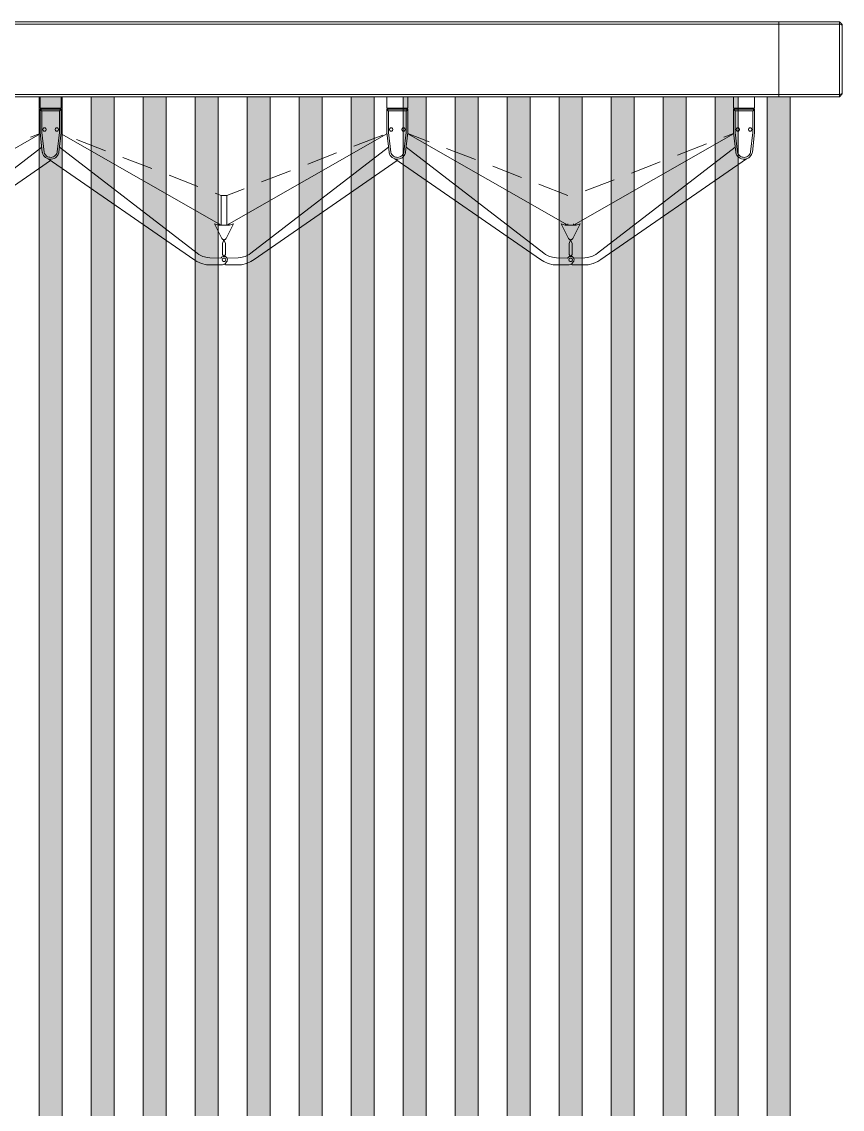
# Model space of a CAD drawing. Header units: millimetres. Extents: x 475616349 to 476941521, y 4620115302 to 4621446928.
# Drawn here: x 476667672 to 476669092, y 4620570664 to 4620572546 of the extents above; entities that cross this region are included whole.
import ezdxf

# ---------------------------------------------------------------- set-up
doc = ezdxf.new("R2010")
doc.units = ezdxf.units.MM
doc.header["$MEASUREMENT"] = 0
for name, color, linetype, lineweight in [('New_2D Drafting - General_Pen_No__30_Pen_No__9_Pen_No__9_Pen_No__255', 255, 'Continuous', 0), ('New_2D Drafting - General_Pen_No__30_Pen_No__9_Pen_No__9_Pen_No__7', 7, 'Continuous', 0), ('New_Interior - Furniture _Pen_No__7', 7, 'Continuous', 0)]:
    doc.layers.add(name, color=color, linetype=linetype, lineweight=lineweight)

msp = doc.modelspace()

# ---------------------------------------------------------------- hatches: boundary and pattern name
at = {"layer": 'New_2D Drafting - General_Pen_No__30_Pen_No__9_Pen_No__9_Pen_No__255', "linetype": 'Continuous', "lineweight": 0}
for points in [[(476667741.659, 4620572416.421), (476667741.659, 4620569769.521), (476667701.659, 4620569769.521), (476667701.659, 4620572416.421)], [(476667831.659, 4620572416.421), (476667831.659, 4620569769.521), (476667791.659, 4620569769.521), (476667791.659, 4620572416.421)], [(476667921.659, 4620572416.421), (476667921.659, 4620569769.521), (476667881.659, 4620569769.521), (476667881.659, 4620572416.421)], [(476668011.659, 4620572416.421), (476668011.659, 4620569769.521), (476667971.659, 4620569769.521), (476667971.659, 4620572416.421)], [(476668101.659, 4620572416.421), (476668101.659, 4620569769.521), (476668061.659, 4620569769.521), (476668061.659, 4620572416.421)], [(476668191.659, 4620572416.421), (476668191.659, 4620569769.521), (476668151.659, 4620569769.521), (476668151.659, 4620572416.421)], [(476668281.659, 4620572416.421), (476668281.659, 4620569769.521), (476668241.659, 4620569769.521), (476668241.659, 4620572416.421)], [(476668371.659, 4620572416.421), (476668371.659, 4620569769.521), (476668331.659, 4620569769.521), (476668331.659, 4620572416.421)], [(476668461.659, 4620572416.421), (476668461.659, 4620569769.521), (476668421.659, 4620569769.521), (476668421.659, 4620572416.421)], [(476668551.659, 4620572416.421), (476668551.659, 4620569769.521), (476668511.659, 4620569769.521), (476668511.659, 4620572416.421)], [(476668641.659, 4620572416.421), (476668641.659, 4620569769.521), (476668601.659, 4620569769.521), (476668601.659, 4620572416.421)], [(476668731.659, 4620572416.421), (476668731.659, 4620569769.521), (476668691.659, 4620569769.521), (476668691.659, 4620572416.421)], [(476668821.659, 4620572416.421), (476668821.659, 4620569769.521), (476668781.659, 4620569769.521), (476668781.659, 4620572416.421)], [(476668911.659, 4620572416.421), (476668911.659, 4620569769.521), (476668871.659, 4620569769.521), (476668871.659, 4620572416.421)], [(476669001.659, 4620572416.421), (476669001.659, 4620569769.521), (476668961.659, 4620569769.521), (476668961.659, 4620572416.421)]]:
    msp.add_hatch(color=255, dxfattribs=at).paths.add_polyline_path(points)

# ---------------------------------------------------------------- linework, layer by layer
at = {"layer": 'New_2D Drafting - General_Pen_No__30_Pen_No__9_Pen_No__9_Pen_No__7', "color": 7, "linetype": 'Continuous', "lineweight": 0, "flags": 128}
for points in [[(476667741.659, 4620572416.421), (476667741.659, 4620569769.521), (476667701.659, 4620569769.521), (476667701.659, 4620572416.421)], [(476667831.659, 4620572416.421), (476667831.659, 4620569769.521), (476667791.659, 4620569769.521), (476667791.659, 4620572416.421)], [(476667921.659, 4620572416.421), (476667921.659, 4620569769.521), (476667881.659, 4620569769.521), (476667881.659, 4620572416.421)], [(476668011.659, 4620572416.421), (476668011.659, 4620569769.521), (476667971.659, 4620569769.521), (476667971.659, 4620572416.421)], [(476668101.659, 4620572416.421), (476668101.659, 4620569769.521), (476668061.659, 4620569769.521), (476668061.659, 4620572416.421)], [(476668191.659, 4620572416.421), (476668191.659, 4620569769.521), (476668151.659, 4620569769.521), (476668151.659, 4620572416.421)], [(476668281.659, 4620572416.421), (476668281.659, 4620569769.521), (476668241.659, 4620569769.521), (476668241.659, 4620572416.421)], [(476668371.659, 4620572416.421), (476668371.659, 4620569769.521), (476668331.659, 4620569769.521), (476668331.659, 4620572416.421)], [(476668461.659, 4620572416.421), (476668461.659, 4620569769.521), (476668421.659, 4620569769.521), (476668421.659, 4620572416.421)], [(476668551.659, 4620572416.421), (476668551.659, 4620569769.521), (476668511.659, 4620569769.521), (476668511.659, 4620572416.421)], [(476668641.659, 4620572416.421), (476668641.659, 4620569769.521), (476668601.659, 4620569769.521), (476668601.659, 4620572416.421)], [(476668731.659, 4620572416.421), (476668731.659, 4620569769.521), (476668691.659, 4620569769.521), (476668691.659, 4620572416.421)], [(476668821.659, 4620572416.421), (476668821.659, 4620569769.521), (476668781.659, 4620569769.521), (476668781.659, 4620572416.421)], [(476668911.659, 4620572416.421), (476668911.659, 4620569769.521), (476668871.659, 4620569769.521), (476668871.659, 4620572416.421)], [(476669001.659, 4620572416.421), (476669001.659, 4620569769.521), (476668961.659, 4620569769.521), (476668961.659, 4620572416.421)]]:
    msp.add_lwpolyline(points, close=True, dxfattribs=at)
at = {"layer": 'New_Interior - Furniture _Pen_No__7', "color": 7, "linetype": 'Continuous', "lineweight": 0}
for p, q in [((476666461.659, 4620572546.421), (476668981.659, 4620572546.421)), ((476666461.659, 4620572542.421), (476668981.659, 4620572542.421)), ((476668981.659, 4620572546.421), (476668981.659, 4620572542.421)), ((476669086.659, 4620572546.421), (476668981.659, 4620572546.421)), ((476668981.659, 4620572542.421), (476668981.659, 4620572420.421)), ((476668981.659, 4620572542.421), (476669086.659, 4620572542.421)), ((476669086.659, 4620572542.421), (476669086.659, 4620572546.421)), ((476669086.659, 4620572546.421), (476669091.659, 4620572541.421)), ((476669086.659, 4620572420.421), (476669086.659, 4620572542.421)), ((476669086.659, 4620572542.421), (476669091.659, 4620572540.35)), ((476669091.659, 4620572540.35), (476669091.659, 4620572541.421)), ((476669091.659, 4620572422.492), (476669091.659, 4620572540.35)), ((476669086.659, 4620572420.421), (476669091.659, 4620572422.492)), ((476669086.659, 4620572416.421), (476669091.659, 4620572421.421)), ((476669091.659, 4620572421.421), (476669091.659, 4620572422.492)), ((476666461.659, 4620572420.421), (476668981.659, 4620572420.421)), ((476666461.659, 4620572416.421), (476668981.659, 4620572416.421)), ((476667703.259, 4620572396.937), (476667703.259, 4620572416.421)), ((476667740.058, 4620572416.421), (476667740.058, 4620572396.937)), ((476668303.259, 4620572396.937), (476668303.259, 4620572416.421)), ((476668340.058, 4620572416.421), (476668340.058, 4620572396.937)), ((476668903.259, 4620572396.937), (476668903.259, 4620572416.421)), ((476668940.058, 4620572416.421), (476668940.058, 4620572396.937)), ((476668981.659, 4620572420.421), (476668981.659, 4620572416.421)), ((476668981.659, 4620572420.421), (476669086.659, 4620572420.421)), ((476668981.659, 4620572416.421), (476669086.659, 4620572416.421)), ((476669086.659, 4620572416.421), (476669086.659, 4620572420.421)), ((476667740.058, 4620572396.937), (476667703.259, 4620572396.937)), ((476667740.058, 4620572394.987), (476667703.259, 4620572394.987)), ((476667703.259, 4620572394.987), (476667703.259, 4620572354.777)), ((476667703.362, 4620572394.885), (476667703.271, 4620572394.976)), ((476667703.54, 4620572394.706), (476667703.362, 4620572394.885)), ((476667703.802, 4620572394.445), (476667703.54, 4620572394.706)), ((476667704.138, 4620572394.109), (476667703.802, 4620572394.445)), ((476667704.539, 4620572393.708), (476667704.138, 4620572394.109)), ((476667704.991, 4620572393.255), (476667704.539, 4620572393.708)), ((476667705.483, 4620572392.764), (476667704.991, 4620572393.255)), ((476667705.998, 4620572392.249), (476667705.483, 4620572392.764)), ((476667706.259, 4620572391.987), (476667705.998, 4620572392.249)), ((476667737.058, 4620572391.987), (476667706.259, 4620572391.987)), ((476667706.259, 4620572391.987), (476667706.259, 4620572354.952)), ((476667737.32, 4620572392.249), (476667737.058, 4620572391.987)), ((476667737.058, 4620572354.952), (476667737.058, 4620572391.987)), ((476667737.32, 4620572392.249), (476667737.835, 4620572392.764)), ((476667737.835, 4620572392.764), (476667738.326, 4620572393.255)), ((476667738.779, 4620572393.708), (476667738.326, 4620572393.255)), ((476667738.779, 4620572393.708), (476667739.18, 4620572394.109)), ((476667739.18, 4620572394.109), (476667739.516, 4620572394.445)), ((476667739.777, 4620572394.706), (476667739.516, 4620572394.445)), ((476667739.777, 4620572394.706), (476667739.956, 4620572394.885)), ((476667739.956, 4620572394.885), (476667740.047, 4620572394.976)), ((476667740.058, 4620572354.777), (476667740.058, 4620572394.987)), ((476668340.058, 4620572396.937), (476668303.259, 4620572396.937)), ((476668340.058, 4620572394.987), (476668303.259, 4620572394.987)), ((476668303.259, 4620572394.987), (476668303.259, 4620572354.777)), ((476668303.362, 4620572394.885), (476668303.271, 4620572394.976)), ((476668303.54, 4620572394.706), (476668303.362, 4620572394.885)), ((476668303.802, 4620572394.445), (476668303.54, 4620572394.706)), ((476668304.138, 4620572394.109), (476668303.802, 4620572394.445)), ((476668304.539, 4620572393.708), (476668304.138, 4620572394.109)), ((476668304.991, 4620572393.255), (476668304.539, 4620572393.708)), ((476668305.483, 4620572392.764), (476668304.991, 4620572393.255)), ((476668305.998, 4620572392.249), (476668305.483, 4620572392.764)), ((476668306.259, 4620572391.987), (476668305.998, 4620572392.249)), ((476668337.058, 4620572391.987), (476668306.259, 4620572391.987)), ((476668306.259, 4620572391.987), (476668306.259, 4620572354.952)), ((476668337.32, 4620572392.249), (476668337.058, 4620572391.987)), ((476668337.058, 4620572354.952), (476668337.058, 4620572391.987)), ((476668337.32, 4620572392.249), (476668337.835, 4620572392.764)), ((476668337.835, 4620572392.764), (476668338.326, 4620572393.255)), ((476668338.779, 4620572393.708), (476668338.326, 4620572393.255)), ((476668338.779, 4620572393.708), (476668339.18, 4620572394.109)), ((476668339.18, 4620572394.109), (476668339.516, 4620572394.445)), ((476668339.777, 4620572394.706), (476668339.516, 4620572394.445)), ((476668339.777, 4620572394.706), (476668339.956, 4620572394.885)), ((476668339.956, 4620572394.885), (476668340.047, 4620572394.976)), ((476668340.058, 4620572354.777), (476668340.058, 4620572394.987)), ((476668940.058, 4620572396.937), (476668903.259, 4620572396.937)), ((476668940.058, 4620572394.987), (476668903.259, 4620572394.987)), ((476668903.259, 4620572394.987), (476668903.259, 4620572354.777)), ((476668903.362, 4620572394.885), (476668903.271, 4620572394.976)), ((476668903.54, 4620572394.706), (476668903.362, 4620572394.885)), ((476668903.802, 4620572394.445), (476668903.54, 4620572394.706)), ((476668904.138, 4620572394.109), (476668903.802, 4620572394.445)), ((476668904.539, 4620572393.708), (476668904.138, 4620572394.109)), ((476668904.991, 4620572393.255), (476668904.539, 4620572393.708)), ((476668905.483, 4620572392.764), (476668904.991, 4620572393.255)), ((476668905.998, 4620572392.249), (476668905.483, 4620572392.764)), ((476668906.259, 4620572391.987), (476668905.998, 4620572392.249)), ((476668937.058, 4620572391.987), (476668906.259, 4620572391.987)), ((476668906.259, 4620572391.987), (476668906.259, 4620572354.952)), ((476668937.32, 4620572392.249), (476668937.058, 4620572391.987)), ((476668937.058, 4620572354.952), (476668937.058, 4620572391.987)), ((476668937.32, 4620572392.249), (476668937.835, 4620572392.764)), ((476668937.835, 4620572392.764), (476668938.326, 4620572393.255)), ((476668938.779, 4620572393.708), (476668938.326, 4620572393.255)), ((476668938.779, 4620572393.708), (476668939.18, 4620572394.109)), ((476668939.18, 4620572394.109), (476668939.516, 4620572394.445)), ((476668939.777, 4620572394.706), (476668939.516, 4620572394.445)), ((476668939.777, 4620572394.706), (476668939.956, 4620572394.885)), ((476668939.956, 4620572394.885), (476668940.047, 4620572394.976)), ((476668940.058, 4620572354.777), (476668940.058, 4620572394.987)), ((476667703.561, 4620572352.204), (476667426.659, 4620572194.658)), ((476667703.465, 4620572353.022), (476667686.659, 4620572346.518)), ((476667703.259, 4620572354.777), (476667707.269, 4620572320.589)), ((476667706.259, 4620572354.952), (476667710.245, 4620572320.971)), ((476667707.969, 4620572359.777), (476667708.548, 4620572361.558)), ((476667708.548, 4620572357.995), (476667707.969, 4620572359.777)), ((476667708.548, 4620572361.558), (476667710.064, 4620572362.66)), ((476667710.064, 4620572356.894), (476667708.548, 4620572357.995)), ((476667710.064, 4620572362.66), (476667711.937, 4620572362.66)), ((476667711.937, 4620572356.894), (476667710.064, 4620572356.894)), ((476667711.937, 4620572362.66), (476667713.453, 4620572361.558)), ((476667713.453, 4620572357.995), (476667711.937, 4620572356.894)), ((476667713.453, 4620572361.558), (476667714.032, 4620572359.777)), ((476667714.032, 4620572359.777), (476667713.453, 4620572357.995)), ((476667729.286, 4620572359.777), (476667729.865, 4620572361.558)), ((476667729.865, 4620572357.995), (476667729.286, 4620572359.777)), ((476667729.865, 4620572361.558), (476667731.38, 4620572362.66)), ((476667731.38, 4620572356.894), (476667729.865, 4620572357.995)), ((476667731.38, 4620572362.66), (476667733.254, 4620572362.66)), ((476667733.254, 4620572356.894), (476667731.38, 4620572356.894)), ((476667733.083, 4620572321.054), (476667737.058, 4620572354.952)), ((476667733.254, 4620572362.66), (476667734.769, 4620572361.558)), ((476667734.769, 4620572357.995), (476667733.254, 4620572356.894)), ((476667734.769, 4620572361.558), (476667735.348, 4620572359.777)), ((476667735.348, 4620572359.777), (476667734.769, 4620572357.995)), ((476667736.049, 4620572320.589), (476667740.058, 4620572354.777)), ((476667739.757, 4620572352.204), (476668016.659, 4620572194.658)), ((476667739.852, 4620572353.022), (476667740.627, 4620572352.722)), ((476668303.561, 4620572352.204), (476668026.659, 4620572194.658)), ((476668296.659, 4620572350.388), (476668246.659, 4620572331.039)), ((476668303.465, 4620572353.022), (476668302.69, 4620572352.722)), ((476668303.259, 4620572354.777), (476668307.269, 4620572320.589)), ((476668306.259, 4620572354.952), (476668310.245, 4620572320.971)), ((476668307.969, 4620572359.777), (476668308.548, 4620572361.558)), ((476668308.548, 4620572357.995), (476668307.969, 4620572359.777)), ((476668308.548, 4620572361.558), (476668310.064, 4620572362.66)), ((476668310.064, 4620572356.894), (476668308.548, 4620572357.995)), ((476668310.064, 4620572362.66), (476668311.937, 4620572362.66)), ((476668311.937, 4620572356.894), (476668310.064, 4620572356.894)), ((476668311.937, 4620572362.66), (476668313.453, 4620572361.558)), ((476668313.453, 4620572357.995), (476668311.937, 4620572356.894)), ((476668313.453, 4620572361.558), (476668314.032, 4620572359.777)), ((476668314.032, 4620572359.777), (476668313.453, 4620572357.995)), ((476668329.286, 4620572359.777), (476668329.865, 4620572361.558)), ((476668329.865, 4620572357.995), (476668329.286, 4620572359.777)), ((476668329.865, 4620572361.558), (476668331.38, 4620572362.66)), ((476668331.38, 4620572356.894), (476668329.865, 4620572357.995)), ((476668331.38, 4620572362.66), (476668333.254, 4620572362.66)), ((476668333.254, 4620572356.894), (476668331.38, 4620572356.894)), ((476668333.083, 4620572321.054), (476668337.058, 4620572354.952)), ((476668333.254, 4620572362.66), (476668334.769, 4620572361.558)), ((476668334.769, 4620572357.995), (476668333.254, 4620572356.894)), ((476668334.769, 4620572361.558), (476668335.348, 4620572359.777)), ((476668335.348, 4620572359.777), (476668334.769, 4620572357.995)), ((476668336.049, 4620572320.589), (476668340.058, 4620572354.777)), ((476668339.757, 4620572352.204), (476668616.659, 4620572194.658)), ((476668339.852, 4620572353.022), (476668376.659, 4620572338.778)), ((476668903.561, 4620572352.204), (476668626.659, 4620572194.658)), ((476668903.465, 4620572353.022), (476668886.659, 4620572346.518)), ((476668903.259, 4620572354.777), (476668907.269, 4620572320.589)), ((476668906.259, 4620572354.952), (476668910.245, 4620572320.971)), ((476668907.969, 4620572359.777), (476668908.548, 4620572361.558)), ((476668908.548, 4620572357.995), (476668907.969, 4620572359.777)), ((476668908.548, 4620572361.558), (476668910.064, 4620572362.66)), ((476668910.064, 4620572356.894), (476668908.548, 4620572357.995)), ((476668910.064, 4620572362.66), (476668911.937, 4620572362.66)), ((476668911.937, 4620572356.894), (476668910.064, 4620572356.894)), ((476668911.937, 4620572362.66), (476668913.453, 4620572361.558)), ((476668913.453, 4620572357.995), (476668911.937, 4620572356.894)), ((476668913.453, 4620572361.558), (476668914.032, 4620572359.777)), ((476668914.032, 4620572359.777), (476668913.453, 4620572357.995)), ((476668929.286, 4620572359.777), (476668929.865, 4620572361.558)), ((476668929.865, 4620572357.995), (476668929.286, 4620572359.777)), ((476668929.865, 4620572361.558), (476668931.38, 4620572362.66)), ((476668931.38, 4620572356.894), (476668929.865, 4620572357.995)), ((476668931.38, 4620572362.66), (476668933.254, 4620572362.66)), ((476668933.254, 4620572356.894), (476668931.38, 4620572356.894)), ((476668933.083, 4620572321.054), (476668937.058, 4620572354.952)), ((476668933.254, 4620572362.66), (476668934.769, 4620572361.558)), ((476668934.769, 4620572357.995), (476668933.254, 4620572356.894)), ((476668934.769, 4620572361.558), (476668935.348, 4620572359.777)), ((476668935.348, 4620572359.777), (476668934.769, 4620572357.995)), ((476668936.049, 4620572320.589), (476668940.058, 4620572354.777)), ((476667706.264, 4620572329.16), (476667468.137, 4620572145.685)), ((476667737.054, 4620572329.16), (476667975.181, 4620572145.685)), ((476667766.659, 4620572342.648), (476667816.659, 4620572323.299)), ((476668306.264, 4620572329.16), (476668068.137, 4620572145.685)), ((476668337.054, 4620572329.16), (476668575.181, 4620572145.685)), ((476668406.659, 4620572327.169), (476668456.659, 4620572307.82)), ((476668906.264, 4620572329.16), (476668668.137, 4620572145.685)), ((476668856.659, 4620572334.909), (476668806.659, 4620572315.56)), ((476667707.269, 4620572320.589), (476667707.366, 4620572319.893)), ((476667707.366, 4620572319.893), (476667708.196, 4620572317.464)), ((476667708.196, 4620572317.464), (476667709.435, 4620572315.217)), ((476667709.435, 4620572315.217), (476667711.045, 4620572313.219)), ((476667710.245, 4620572320.971), (476667710.298, 4620572320.591)), ((476667710.298, 4620572320.591), (476667710.95, 4620572318.683)), ((476667710.95, 4620572318.683), (476667711.935, 4620572316.895)), ((476667711.045, 4620572313.219), (476667712.978, 4620572311.531)), ((476667711.935, 4620572316.895), (476667713.216, 4620572315.306)), ((476667712.978, 4620572311.531), (476667715.175, 4620572310.204)), ((476667713.216, 4620572315.306), (476667714.754, 4620572313.963)), ((476667714.754, 4620572313.963), (476667716.501, 4620572312.908)), ((476667715.175, 4620572310.204), (476667717.568, 4620572309.279)), ((476667716.501, 4620572312.908), (476667718.405, 4620572312.172)), ((476667717.568, 4620572309.279), (476667720.086, 4620572308.784)), ((476667969.361, 4620572134.973), (476667717.616, 4620572309.27)), ((476667718.405, 4620572312.172), (476667720.408, 4620572311.778)), ((476667720.086, 4620572308.784), (476667722.652, 4620572308.733)), ((476667720.408, 4620572311.778), (476667722.449, 4620572311.737)), ((476667722.449, 4620572311.737), (476667724.466, 4620572312.052)), ((476667722.652, 4620572308.733), (476667725.187, 4620572309.128)), ((476667724.466, 4620572312.052), (476667726.397, 4620572312.712)), ((476667725.187, 4620572309.128), (476667727.616, 4620572309.958)), ((476667726.397, 4620572312.712), (476667728.185, 4620572313.698)), ((476667727.616, 4620572309.958), (476667729.863, 4620572311.197)), ((476667728.185, 4620572313.698), (476667729.774, 4620572314.979)), ((476667729.774, 4620572314.979), (476667731.117, 4620572316.516)), ((476667729.863, 4620572311.197), (476667731.861, 4620572312.807)), ((476667731.117, 4620572316.516), (476667732.172, 4620572318.263)), ((476667731.861, 4620572312.807), (476667733.549, 4620572314.74)), ((476667732.172, 4620572318.263), (476667732.908, 4620572320.167)), ((476667732.908, 4620572320.167), (476667733.083, 4620572321.054)), ((476667733.549, 4620572314.74), (476667734.876, 4620572316.937)), ((476667734.876, 4620572316.937), (476667735.801, 4620572319.33)), ((476667735.801, 4620572319.33), (476667736.049, 4620572320.589)), ((476667846.659, 4620572311.69), (476667896.659, 4620572292.341)), ((476668216.659, 4620572319.43), (476668166.659, 4620572300.081)), ((476668307.269, 4620572320.589), (476668307.366, 4620572319.893)), ((476668307.366, 4620572319.893), (476668308.196, 4620572317.464)), ((476668308.196, 4620572317.464), (476668309.435, 4620572315.217)), ((476668309.435, 4620572315.217), (476668311.045, 4620572313.219)), ((476668310.245, 4620572320.971), (476668310.298, 4620572320.591)), ((476668310.298, 4620572320.591), (476668310.95, 4620572318.683)), ((476668310.95, 4620572318.683), (476668311.935, 4620572316.895)), ((476668311.045, 4620572313.219), (476668312.978, 4620572311.531)), ((476668311.935, 4620572316.895), (476668313.216, 4620572315.306)), ((476668312.978, 4620572311.531), (476668315.175, 4620572310.204)), ((476668313.216, 4620572315.306), (476668314.754, 4620572313.963)), ((476668314.754, 4620572313.963), (476668316.501, 4620572312.908)), ((476668315.175, 4620572310.204), (476668317.568, 4620572309.279)), ((476668316.501, 4620572312.908), (476668318.405, 4620572312.172)), ((476668317.568, 4620572309.279), (476668320.086, 4620572308.784)), ((476668569.361, 4620572134.973), (476668317.616, 4620572309.27)), ((476668318.405, 4620572312.172), (476668320.408, 4620572311.778)), ((476668320.086, 4620572308.784), (476668322.652, 4620572308.733)), ((476668320.408, 4620572311.778), (476668322.449, 4620572311.737)), ((476668322.449, 4620572311.737), (476668324.466, 4620572312.052)), ((476668322.652, 4620572308.733), (476668325.187, 4620572309.128)), ((476668324.466, 4620572312.052), (476668326.397, 4620572312.712)), ((476668325.187, 4620572309.128), (476668327.616, 4620572309.958)), ((476668326.397, 4620572312.712), (476668328.185, 4620572313.698)), ((476668327.616, 4620572309.958), (476668329.863, 4620572311.197)), ((476668328.185, 4620572313.698), (476668329.774, 4620572314.979)), ((476668329.774, 4620572314.979), (476668331.117, 4620572316.516)), ((476668329.863, 4620572311.197), (476668331.861, 4620572312.807)), ((476668331.117, 4620572316.516), (476668332.172, 4620572318.263)), ((476668331.861, 4620572312.807), (476668333.549, 4620572314.74)), ((476668332.172, 4620572318.263), (476668332.908, 4620572320.167)), ((476668332.908, 4620572320.167), (476668333.083, 4620572321.054)), ((476668333.549, 4620572314.74), (476668334.876, 4620572316.937)), ((476668334.876, 4620572316.937), (476668335.801, 4620572319.33)), ((476668335.801, 4620572319.33), (476668336.049, 4620572320.589)), ((476668673.957, 4620572134.973), (476668925.801, 4620572309.338)), ((476668907.269, 4620572320.589), (476668907.366, 4620572319.893)), ((476668907.366, 4620572319.893), (476668908.196, 4620572317.464)), ((476668908.196, 4620572317.464), (476668909.435, 4620572315.217)), ((476668909.435, 4620572315.217), (476668911.045, 4620572313.219)), ((476668910.245, 4620572320.971), (476668910.298, 4620572320.591)), ((476668910.298, 4620572320.591), (476668910.95, 4620572318.683)), ((476668910.95, 4620572318.683), (476668911.935, 4620572316.895)), ((476668911.045, 4620572313.219), (476668912.978, 4620572311.531)), ((476668911.935, 4620572316.895), (476668913.216, 4620572315.306)), ((476668912.978, 4620572311.531), (476668915.175, 4620572310.204)), ((476668913.216, 4620572315.306), (476668914.754, 4620572313.963)), ((476668914.754, 4620572313.963), (476668916.501, 4620572312.908)), ((476668915.175, 4620572310.204), (476668917.568, 4620572309.279)), ((476668916.501, 4620572312.908), (476668918.405, 4620572312.172)), ((476668917.568, 4620572309.279), (476668920.086, 4620572308.784)), ((476668918.405, 4620572312.172), (476668920.408, 4620572311.778)), ((476668920.086, 4620572308.784), (476668922.652, 4620572308.733)), ((476668920.408, 4620572311.778), (476668922.449, 4620572311.737)), ((476668922.449, 4620572311.737), (476668924.466, 4620572312.052)), ((476668922.652, 4620572308.733), (476668925.187, 4620572309.128)), ((476668924.466, 4620572312.052), (476668926.397, 4620572312.712)), ((476668925.187, 4620572309.128), (476668927.616, 4620572309.958)), ((476668926.397, 4620572312.712), (476668928.185, 4620572313.698)), ((476668927.616, 4620572309.958), (476668929.863, 4620572311.197)), ((476668928.185, 4620572313.698), (476668929.774, 4620572314.979)), ((476668929.774, 4620572314.979), (476668931.117, 4620572316.516)), ((476668929.863, 4620572311.197), (476668931.861, 4620572312.807)), ((476668931.117, 4620572316.516), (476668932.172, 4620572318.263)), ((476668931.861, 4620572312.807), (476668933.549, 4620572314.74)), ((476668932.172, 4620572318.263), (476668932.908, 4620572320.167)), ((476668932.908, 4620572320.167), (476668933.083, 4620572321.054)), ((476668933.549, 4620572314.74), (476668934.876, 4620572316.937)), ((476668934.876, 4620572316.937), (476668935.801, 4620572319.33)), ((476668935.801, 4620572319.33), (476668936.049, 4620572320.589)), ((476667473.957, 4620572134.973), (476667721.659, 4620572306.47)), ((476668073.957, 4620572134.973), (476668321.659, 4620572306.47)), ((476668486.659, 4620572296.211), (476668536.659, 4620572276.862)), ((476668776.659, 4620572303.951), (476668726.659, 4620572284.602)), ((476667926.659, 4620572280.732), (476667976.659, 4620572261.383)), ((476668136.659, 4620572288.472), (476668086.659, 4620572269.123)), ((476668696.659, 4620572272.993), (476668646.659, 4620572253.644)), ((476668056.659, 4620572257.514), (476668026.659, 4620572245.904)), ((476668566.659, 4620572265.253), (476668616.659, 4620572245.904)), ((476668006.659, 4620572249.774), (476668016.659, 4620572245.904)), ((476668016.659, 4620572245.904), (476668016.659, 4620572244.17)), ((476668016.659, 4620572245.828), (476668021.659, 4620572245.828)), ((476668016.659, 4620572244.17), (476668016.659, 4620572232.393)), ((476668026.659, 4620572245.828), (476668021.659, 4620572245.828)), ((476668026.659, 4620572245.904), (476668026.659, 4620572244.17)), ((476668026.659, 4620572244.17), (476668026.659, 4620572232.393)), ((476668016.659, 4620572232.393), (476668016.659, 4620572210.579)), ((476668026.659, 4620572232.393), (476668026.659, 4620572210.579)), ((476668018.052, 4620572171.431), (476668005.2, 4620572196.532)), ((476668005.2, 4620572196.532), (476668012.396, 4620572194.321)), ((476668012.459, 4620572194.322), (476668012.459, 4620572197.048)), ((476668016.659, 4620572210.579), (476668016.659, 4620572194.658)), ((476668038.117, 4620572196.532), (476668025.266, 4620572171.431)), ((476668026.659, 4620572210.579), (476668026.659, 4620572194.658)), ((476668030.859, 4620572194.322), (476668030.859, 4620572197.048)), ((476668030.921, 4620572194.321), (476668038.117, 4620572196.532)), ((476668618.052, 4620572171.431), (476668605.2, 4620572196.532)), ((476668605.2, 4620572196.532), (476668612.396, 4620572194.321)), ((476668612.459, 4620572194.322), (476668612.459, 4620572197.048)), ((476668616.659, 4620572196.865), (476668616.659, 4620572194.658)), ((476668638.117, 4620572196.532), (476668625.266, 4620572171.431)), ((476668626.659, 4620572196.865), (476668626.659, 4620572194.658)), ((476668630.859, 4620572194.322), (476668630.859, 4620572196.771)), ((476668630.921, 4620572194.321), (476668638.117, 4620572196.532)), ((476668012.396, 4620572194.321), (476668030.921, 4620572194.321)), ((476668612.396, 4620572194.321), (476668630.921, 4620572194.321)), ((476668018.131, 4620572171.246), (476668018.052, 4620572171.431)), ((476668018.523, 4620572170.663), (476668018.131, 4620572171.246)), ((476668019.011, 4620572170.157), (476668018.523, 4620572170.663)), ((476668019.579, 4620572169.743), (476668019.011, 4620572170.157)), ((476668019.215, 4620572162.891), (476668021.639, 4620572169.169)), ((476668019.215, 4620572143.62), (476668019.215, 4620572162.891)), ((476668020.21, 4620572169.434), (476668019.579, 4620572169.743)), ((476668020.885, 4620572169.24), (476668020.21, 4620572169.434)), ((476668021.583, 4620572169.165), (476668020.885, 4620572169.24)), ((476668022.284, 4620572169.214), (476668021.583, 4620572169.165)), ((476668021.639, 4620572169.169), (476668024.102, 4620572162.891)), ((476668022.966, 4620572169.383), (476668022.284, 4620572169.214)), ((476668023.608, 4620572169.668), (476668022.966, 4620572169.383)), ((476668024.191, 4620572170.06), (476668023.608, 4620572169.668)), ((476668024.102, 4620572162.891), (476668024.102, 4620572143.62)), ((476668024.697, 4620572170.547), (476668024.191, 4620572170.06)), ((476668025.111, 4620572171.115), (476668024.697, 4620572170.547)), ((476668025.266, 4620572171.431), (476668025.111, 4620572171.115)), ((476668618.131, 4620572171.246), (476668618.052, 4620572171.431)), ((476668618.523, 4620572170.663), (476668618.131, 4620572171.246)), ((476668619.011, 4620572170.157), (476668618.523, 4620572170.663)), ((476668619.579, 4620572169.743), (476668619.011, 4620572170.157)), ((476668619.215, 4620572162.891), (476668621.639, 4620572169.169)), ((476668619.215, 4620572143.62), (476668619.215, 4620572162.891)), ((476668620.21, 4620572169.434), (476668619.579, 4620572169.743)), ((476668620.885, 4620572169.24), (476668620.21, 4620572169.434)), ((476668621.583, 4620572169.165), (476668620.885, 4620572169.24)), ((476668622.284, 4620572169.214), (476668621.583, 4620572169.165)), ((476668621.639, 4620572169.169), (476668624.102, 4620572162.891)), ((476668622.966, 4620572169.383), (476668622.284, 4620572169.214)), ((476668623.608, 4620572169.668), (476668622.966, 4620572169.383)), ((476668624.191, 4620572170.06), (476668623.608, 4620572169.668)), ((476668624.102, 4620572162.891), (476668624.102, 4620572143.62)), ((476668624.697, 4620572170.547), (476668624.191, 4620572170.06)), ((476668625.111, 4620572171.115), (476668624.697, 4620572170.547)), ((476668625.266, 4620572171.431), (476668625.111, 4620572171.115)), ((476667975.181, 4620572145.685), (476667977.941, 4620572143.75)), ((476667977.941, 4620572143.75), (476667985.195, 4620572140.373)), ((476667985.195, 4620572140.373), (476667992.926, 4620572138.308)), ((476668017.41, 4620572138.625), (476668018.186, 4620572139.298)), ((476668018.186, 4620572139.298), (476668019.067, 4620572139.826)), ((476668019.067, 4620572139.826), (476668020.026, 4620572140.193)), ((476668021.498, 4620572140.396), (476668019.215, 4620572143.62)), ((476668019.366, 4620572139.941), (476668019.272, 4620572139.908)), ((476668020.026, 4620572140.193), (476668021.034, 4620572140.388)), ((476668020.488, 4620572140.283), (476668020.242, 4620572140.243)), ((476668021.034, 4620572140.388), (476668022.061, 4620572140.405)), ((476668021.257, 4620572140.405), (476668021.164, 4620572140.39)), ((476668021.494, 4620572140.401), (476668021.257, 4620572140.405)), ((476668024.102, 4620572143.62), (476668021.824, 4620572140.401)), ((476668022.061, 4620572140.405), (476668023.075, 4620572140.243)), ((476668022.283, 4620572140.388), (476668022.154, 4620572140.39)), ((476668022.83, 4620572140.283), (476668022.283, 4620572140.388)), ((476668023.075, 4620572140.243), (476668024.046, 4620572139.908)), ((476668023.292, 4620572140.193), (476668023.13, 4620572140.225)), ((476668023.952, 4620572139.941), (476668023.292, 4620572140.193)), ((476668024.046, 4620572139.908), (476668024.944, 4620572139.409)), ((476668024.251, 4620572139.826), (476668024.066, 4620572139.897)), ((476668025.132, 4620572139.298), (476668024.251, 4620572139.826)), ((476668024.944, 4620572139.409), (476668025.741, 4620572138.762)), ((476668025.908, 4620572138.625), (476668025.132, 4620572139.298)), ((476668025.741, 4620572138.762), (476668026.414, 4620572137.986)), ((476668058.122, 4620572140.373), (476668050.392, 4620572138.308)), ((476668065.377, 4620572143.75), (476668058.122, 4620572140.373)), ((476668068.137, 4620572145.685), (476668065.377, 4620572143.75)), ((476668575.181, 4620572145.685), (476668577.941, 4620572143.75)), ((476668577.941, 4620572143.75), (476668585.195, 4620572140.373)), ((476668585.195, 4620572140.373), (476668592.926, 4620572138.308)), ((476668617.41, 4620572138.625), (476668618.186, 4620572139.298)), ((476668618.186, 4620572139.298), (476668619.067, 4620572139.826)), ((476668619.067, 4620572139.826), (476668620.026, 4620572140.193)), ((476668621.498, 4620572140.396), (476668619.215, 4620572143.62)), ((476668619.366, 4620572139.941), (476668619.272, 4620572139.908)), ((476668620.026, 4620572140.193), (476668621.034, 4620572140.388)), ((476668620.488, 4620572140.283), (476668620.242, 4620572140.243)), ((476668621.034, 4620572140.388), (476668622.061, 4620572140.405)), ((476668621.257, 4620572140.405), (476668621.164, 4620572140.39)), ((476668621.494, 4620572140.401), (476668621.257, 4620572140.405)), ((476668624.102, 4620572143.62), (476668621.824, 4620572140.401)), ((476668622.061, 4620572140.405), (476668623.075, 4620572140.243)), ((476668622.283, 4620572140.388), (476668622.154, 4620572140.39)), ((476668622.83, 4620572140.283), (476668622.283, 4620572140.388)), ((476668623.075, 4620572140.243), (476668624.046, 4620572139.908)), ((476668623.292, 4620572140.193), (476668623.13, 4620572140.225)), ((476668623.952, 4620572139.941), (476668623.292, 4620572140.193)), ((476668624.046, 4620572139.908), (476668624.944, 4620572139.409)), ((476668624.251, 4620572139.826), (476668624.066, 4620572139.897)), ((476668625.132, 4620572139.298), (476668624.251, 4620572139.826)), ((476668624.944, 4620572139.409), (476668625.741, 4620572138.762)), ((476668625.908, 4620572138.625), (476668625.132, 4620572139.298)), ((476668625.741, 4620572138.762), (476668626.414, 4620572137.986)), ((476668658.122, 4620572140.373), (476668650.392, 4620572138.308)), ((476668665.377, 4620572143.75), (476668658.122, 4620572140.373)), ((476668668.137, 4620572145.685), (476668665.377, 4620572143.75)), ((476667974.947, 4620572131.242), (476667969.361, 4620572134.973)), ((476667982.843, 4620572127.854), (476667974.947, 4620572131.242)), ((476667991.207, 4620572125.888), (476667982.843, 4620572127.854)), ((476667995.496, 4620572125.647), (476667991.207, 4620572125.888)), ((476667992.926, 4620572138.308), (476667996.912, 4620572137.962)), ((476668018.827, 4620572125.573), (476667995.496, 4620572125.647)), ((476667996.912, 4620572137.962), (476668016.383, 4620572137.429)), ((476668016.383, 4620572137.429), (476668017.086, 4620572138.226)), ((476668017.086, 4620572138.226), (476668017.41, 4620572138.625)), ((476668018.627, 4620572134.517), (476668019.206, 4620572136.299)), ((476668019.206, 4620572132.735), (476668018.627, 4620572134.517)), ((476668023.452, 4620572127.56), (476668018.827, 4620572125.573)), ((476668019.206, 4620572136.299), (476668020.722, 4620572137.4)), ((476668020.722, 4620572131.634), (476668019.206, 4620572132.735)), ((476668020.722, 4620572137.4), (476668022.596, 4620572137.4)), ((476668022.596, 4620572131.634), (476668020.722, 4620572131.634)), ((476668021.659, 4620572126.789), (476668024.49, 4620572125.573)), ((476668022.596, 4620572137.4), (476668024.111, 4620572136.299)), ((476668024.111, 4620572132.735), (476668022.596, 4620572131.634)), ((476668026.108, 4620572130.717), (476668023.452, 4620572127.56)), ((476668024.111, 4620572136.299), (476668024.69, 4620572134.517)), ((476668024.69, 4620572134.517), (476668024.111, 4620572132.735)), ((476668024.49, 4620572125.573), (476668047.822, 4620572125.647)), ((476668026.231, 4620572138.226), (476668025.908, 4620572138.625)), ((476668026.526, 4620572131.228), (476668026.108, 4620572130.717)), ((476668026.935, 4620572137.429), (476668026.231, 4620572138.226)), ((476668026.414, 4620572137.986), (476668026.943, 4620572137.105)), ((476668027.024, 4620572132.126), (476668026.526, 4620572131.228)), ((476668046.406, 4620572137.962), (476668026.935, 4620572137.429)), ((476668026.943, 4620572137.105), (476668027.31, 4620572136.146)), ((476668027.36, 4620572133.097), (476668027.024, 4620572132.126)), ((476668027.31, 4620572136.146), (476668027.505, 4620572135.138)), ((476668027.521, 4620572134.111), (476668027.36, 4620572133.097)), ((476668027.505, 4620572135.138), (476668027.521, 4620572134.111)), ((476668050.392, 4620572138.308), (476668046.406, 4620572137.962)), ((476668047.822, 4620572125.647), (476668052.111, 4620572125.888)), ((476668052.111, 4620572125.888), (476668060.475, 4620572127.854)), ((476668060.475, 4620572127.854), (476668068.37, 4620572131.242)), ((476668068.37, 4620572131.242), (476668073.957, 4620572134.973)), ((476668574.947, 4620572131.242), (476668569.361, 4620572134.973)), ((476668582.843, 4620572127.854), (476668574.947, 4620572131.242)), ((476668591.207, 4620572125.888), (476668582.843, 4620572127.854)), ((476668595.496, 4620572125.647), (476668591.207, 4620572125.888)), ((476668592.926, 4620572138.308), (476668596.912, 4620572137.962)), ((476668618.827, 4620572125.573), (476668595.496, 4620572125.647)), ((476668596.912, 4620572137.962), (476668616.383, 4620572137.429)), ((476668616.383, 4620572137.429), (476668617.086, 4620572138.226)), ((476668617.086, 4620572138.226), (476668617.41, 4620572138.625)), ((476668618.627, 4620572134.517), (476668619.206, 4620572136.299)), ((476668619.206, 4620572132.735), (476668618.627, 4620572134.517)), ((476668623.452, 4620572127.56), (476668618.827, 4620572125.573)), ((476668619.206, 4620572136.299), (476668620.722, 4620572137.4)), ((476668620.722, 4620572131.634), (476668619.206, 4620572132.735)), ((476668620.722, 4620572137.4), (476668622.596, 4620572137.4)), ((476668622.596, 4620572131.634), (476668620.722, 4620572131.634)), ((476668621.659, 4620572126.789), (476668624.49, 4620572125.573)), ((476668622.596, 4620572137.4), (476668624.111, 4620572136.299)), ((476668624.111, 4620572132.735), (476668622.596, 4620572131.634)), ((476668626.108, 4620572130.717), (476668623.452, 4620572127.56)), ((476668624.111, 4620572136.299), (476668624.69, 4620572134.517)), ((476668624.69, 4620572134.517), (476668624.111, 4620572132.735)), ((476668624.49, 4620572125.573), (476668647.822, 4620572125.647)), ((476668626.231, 4620572138.226), (476668625.908, 4620572138.625)), ((476668626.526, 4620572131.228), (476668626.108, 4620572130.717)), ((476668626.935, 4620572137.429), (476668626.231, 4620572138.226)), ((476668626.414, 4620572137.986), (476668626.943, 4620572137.105)), ((476668627.024, 4620572132.126), (476668626.526, 4620572131.228)), ((476668646.406, 4620572137.962), (476668626.935, 4620572137.429)), ((476668626.943, 4620572137.105), (476668627.31, 4620572136.146)), ((476668627.36, 4620572133.097), (476668627.024, 4620572132.126)), ((476668627.31, 4620572136.146), (476668627.505, 4620572135.138)), ((476668627.521, 4620572134.111), (476668627.36, 4620572133.097)), ((476668627.505, 4620572135.138), (476668627.521, 4620572134.111)), ((476668650.392, 4620572138.308), (476668646.406, 4620572137.962)), ((476668647.822, 4620572125.647), (476668652.111, 4620572125.888)), ((476668652.111, 4620572125.888), (476668660.475, 4620572127.854)), ((476668660.475, 4620572127.854), (476668668.37, 4620572131.242)), ((476668668.37, 4620572131.242), (476668673.957, 4620572134.973))]:
    msp.add_line(p, q, dxfattribs=at)

doc.saveas('drawing.dxf')
